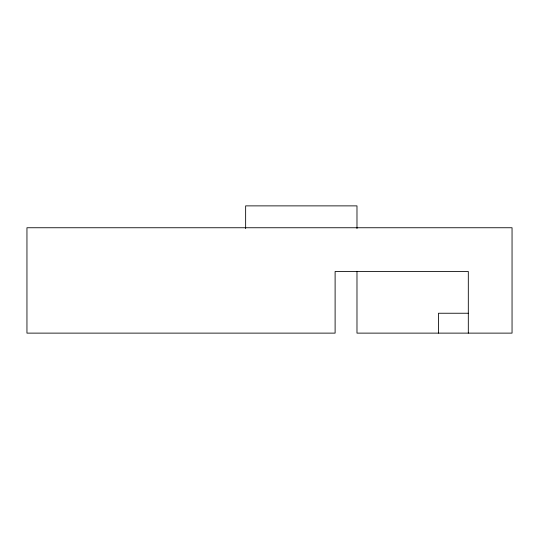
<?xml version="1.0" encoding="UTF-8"?>
<svg xmlns="http://www.w3.org/2000/svg" width="539" height="539" viewBox="0 0 539 539"><rect width="100%" height="100%" fill="white"/><g stroke="black" fill="none" stroke-linecap="round" stroke-linejoin="round"><path stroke-width="0.81" d="M468.31 313.24L438.49 313.24L438.49 333.122M468.31 333.122L468.31 271.488L335.11 271.488L335.11 333.122L26.95 333.122L26.95 227.748L512.05 227.748L512.05 333.122L356.98 333.122L356.98 271.326M356.98 228.59L356.98 205.878L245.643 205.878L245.643 228.59"/></g></svg>
